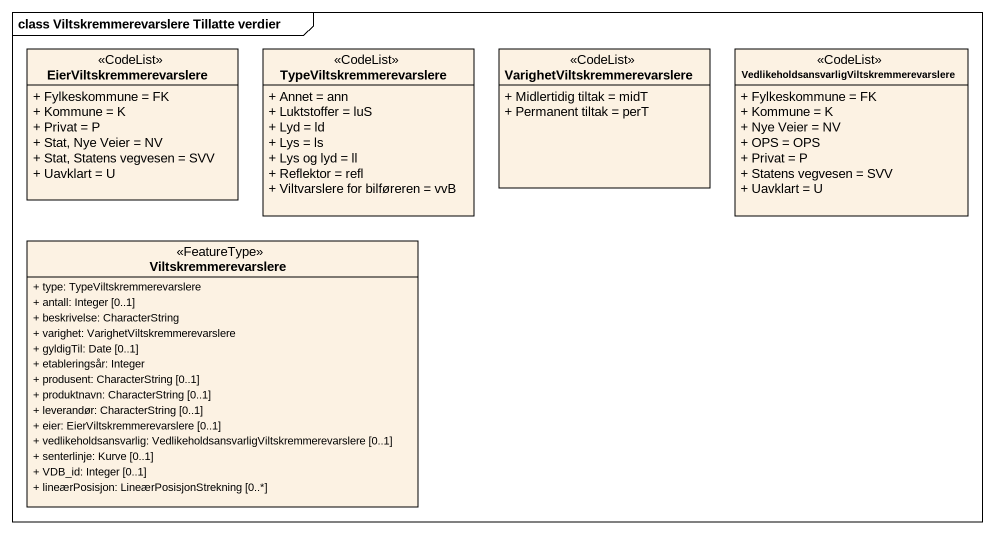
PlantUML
@startuml
mainframe class Viltskremmerevarslere Tillatte verdier
hide circle
hide empty members
skinparam classAttributeIconSize 0
class EierViltskremmerevarslere <<CodeList>> {
  + Fylkeskommune = FK
  + Kommune = K
  + Privat = P
  + Stat, Nye Veier = NV
  + Stat, Statens vegvesen = SVV
  + Uavklart = U
}
class TypeViltskremmerevarslere <<CodeList>> {
  + Annet = ann
  + Luktstoffer = luS
  + Lyd = ld
  + Lys = ls
  + Lys og lyd = ll
  + Reflektor = refl
  + Viltvarslere for bilføreren = vvB
}
class "VarighetViltskremmerevarslere" as VarighetViltskremmerevarsler <<CodeList>> {
  + Midlertidig tiltak = midT
  + Permanent tiltak = perT
}
class "VedlikeholdsansvarligViltskremmerevarslere" as VedlikeholdsansvarligViltskr <<CodeList>> {
  + Fylkeskommune = FK
  + Kommune = K
  + Nye Veier = NV
  + OPS = OPS
  + Privat = P
  + Statens vegvesen = SVV
  + Uavklart = U
}
class Viltskremmerevarslere <<FeatureType>> {
  + type: TypeViltskremmerevarslere
  + antall: Integer [0..1]
  + beskrivelse: CharacterString
  + varighet: VarighetViltskremmerevarslere
  + gyldigTil: Date [0..1]
  + etableringsår: Integer
  + produsent: CharacterString [0..1]
  + produktnavn: CharacterString [0..1]
  + leverandør: CharacterString [0..1]
  + eier: EierViltskremmerevarslere [0..1]
  + vedlikeholdsansvarlig: VedlikeholdsansvarligViltskremmerevarslere [0..1]
  + senterlinje: Kurve [0..1]
  + VDB_id: Integer [0..1]
  + lineærPosisjon: LineærPosisjonStrekning [0..*]
}
@enduml
